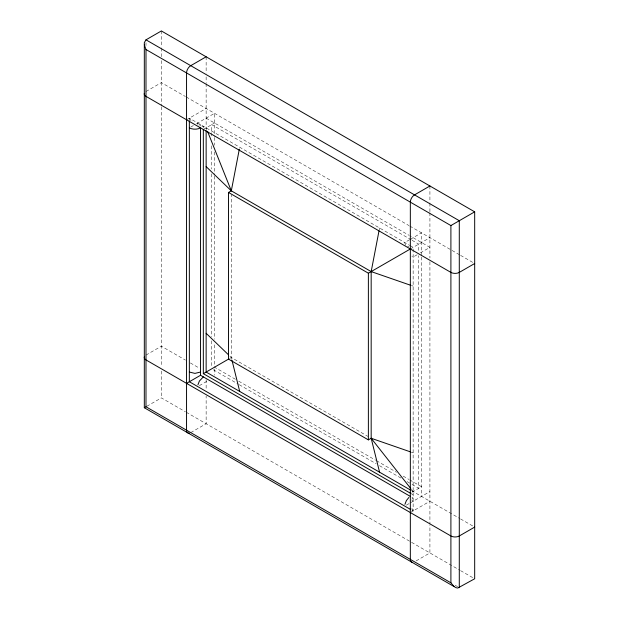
<?xml version="1.0" encoding="UTF-8"?>
<svg xmlns="http://www.w3.org/2000/svg" width="619" height="619" viewBox="0 0 619 619"><rect width="100%" height="100%" fill="white"/><g stroke="black" fill="none" stroke-linecap="round" stroke-linejoin="round"><path stroke-width="0.46" stroke-dasharray="3.1 2.32" d="M379.199 229.881L379.563 227.985M411.875 499.185L413.136 498.024L411.736 497.212M145.991 91.511L161.373 82.629L185.414 96.51M186.551 119.777L206.135 108.472M190.946 126.934L193.345 125.549M196.54 123.699L214.522 113.316L214.522 136.52M203.334 129.472L214.522 123.011M145.991 355.089L161.373 346.207L185.414 360.088M409.538 239.754L404.741 242.516L405.491 245.317M410.335 239.29L421.524 232.829L421.524 256.034M410.335 248.977L429.919 237.673M146.796 406.304L161.373 397.893L185.414 411.767M229.68 358.447L231.305 357.511L231.305 194.691M417.129 254.749L413.136 257.055A7.915 4.565 0 0 1 411.875 256.111M420.332 252.9L429.919 247.368L409.84 235.777M199.341 385.66L207.334 381.049M190.745 432.611L206.135 423.729L206.135 395.974M411.937 492.252L421.524 486.72L409.84 479.973M406.343 505.174L409.538 503.332M410.335 502.868L429.919 491.563M410.335 512.555L429.919 501.251M416.154 560.884L429.919 552.937L429.919 525.175M201.887 126.856L203.334 126.237L203.334 127.854M198.9 125.131L200.541 124.62L200.541 127.042M407.542 246.501L408.888 246.37M411.31 285.498L413.136 286.125M411.31 452.172L413.136 452.799M186.242 96.99L409.043 225.626M409.84 226.082L459.755 254.904M460.582 255.384L474.68 263.516M206.135 118.159L409.004 235.29M411.217 239.801L211.721 124.628L211.721 138.138M412.045 240.28L418.73 244.134L418.723 251.863M189.344 119.924L189.344 118.159L409.499 245.271M409.863 245.472L413.136 247.368L413.136 510.946L411.612 510.064M229.943 356.204L231.305 357.511L367.825 436.333M235.39 379.254L214.522 367.206L214.522 343.073M238.733 381.18L375.617 460.211M376.453 460.691L396.485 472.258M403.162 476.112L409.004 479.485M213.393 369.783L238.439 384.237M239.267 384.724L376.159 463.755M379.493 465.689L401.205 478.208M407.039 481.59L411.217 483.996M412.045 484.476L418.73 488.329L418.73 255.717M190.381 362.958L199.504 368.22M411.496 490.619L459.755 518.482M460.582 518.954L474.68 527.094M410.335 493.181L413.136 494.79M186.242 412.246L410.714 541.849M411.55 542.329L459.755 570.161M460.582 570.641L474.68 578.773M455.151 585.264L457.634 586.704M411.875 500.307L413.136 501.251M411.364 489.312L413.136 491.563M189.344 118.159L190.985 120.558M411.875 508.323L413.136 510.946M206.135 127.854L206.839 129.626M231.305 357.511L231.761 359.345M197.74 123.011L197.933 124.566M429.919 185.994L429.919 202.266M429.919 203.218L429.919 211.837M429.919 212.789L429.919 257.984M429.919 261.814L429.919 524.223M421.524 257.001L421.524 496.407M214.522 137.488L214.522 145.21M214.522 151.965L214.522 175.131M214.522 176.098L214.522 339.212M214.522 368.963L214.522 375.129M211.729 145.86L211.721 169.026M211.729 173.846L211.721 336.968M211.729 340.829L211.721 367.856M206.135 56.793L206.135 73.057M206.135 76.888L206.135 82.629M206.135 83.588L206.135 128.783M206.135 379.702L206.135 390.233M161.373 30.95L161.373 47.222M161.373 48.174L161.373 56.793M161.373 60.616L161.373 105.803M161.373 106.77L161.373 366.309M161.373 371.091L161.373 397.893M145.991 42.703L145.991 45.574"/><path stroke-width="0.93" d="M410.397 451.855L371.176 438.267L368.375 439.877L228.512 359.128L228.512 192.455L231.305 190.838L239.336 149.133M379.021 230.825L371.176 271.594L371.176 438.267L379.563 472.181M197.933 384.801L199.38 381.072L203.334 376.894M404.934 504.315L406.381 500.585L408.888 497.459M145.991 39.833L144.32 42.641L144.32 407.735L456.025 587.694L457.789 588.05L474.68 578.773L474.68 211.837L161.373 30.95L145.991 39.833L459.29 220.72L459.29 587.655M206.135 56.793L190.745 65.676A5.935 3.428 -60 0 0 186.551 72.941L186.551 430.19A5.935 3.428 -60 0 0 189.453 433.122M429.919 185.994L414.537 194.877A5.935 3.428 -60 0 0 410.335 202.142L410.335 559.39A5.935 3.428 -60 0 0 412.068 562.315M368.375 439.877L368.375 273.203L410.668 248.792M144.32 44.785L145.991 49.52L450.903 225.564L474.68 211.837M144.32 407.735L145.991 406.776L145.991 49.52M186.551 383.354L200.541 375.276L410.335 496.407M410.335 493.181L203.334 373.667L228.868 358.919M474.68 263.516L459.29 272.399A5.935 3.428 0 0 1 450.903 272.399L145.991 96.363A5.935 3.428 0 0 1 144.32 93.399M474.68 527.094L459.29 535.977A5.935 3.428 0 0 1 450.903 535.977L145.991 359.933A5.935 3.428 0 0 1 144.32 356.977M200.541 372.05L194.939 373.389L189.344 372.05M410.397 285.181L371.176 271.594L231.305 190.838L206.135 166.612M228.512 192.455L368.375 273.203M410.676 490.147L206.135 372.05L206.135 130.686M410.846 509.623L189.344 381.737L189.344 120.806M145.991 406.776L450.903 582.812L454.168 586.619M206.135 333.285L228.589 354.896M371.176 438.267L410.768 488.561M207.551 131.398L231.305 190.838M231.986 360.266L239.7 391.432M450.903 225.564L450.903 582.812M203.334 129.472L203.334 373.667M200.541 375.276L200.541 127.854A7.915 4.565 0 0 1 189.344 127.854"/></g></svg>
